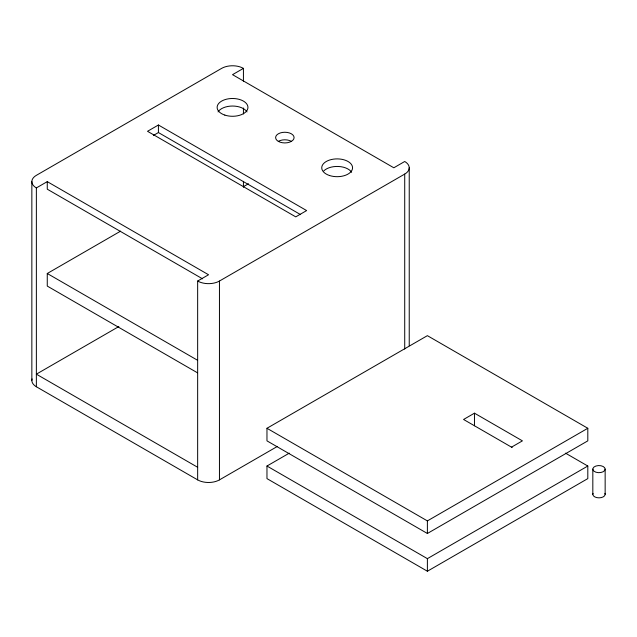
<?xml version="1.0" encoding="UTF-8"?>
<svg xmlns="http://www.w3.org/2000/svg" width="637" height="637" viewBox="0 0 637 637"><rect width="100%" height="100%" fill="white"/><g stroke="black" fill="none" stroke-linecap="round" stroke-linejoin="round"><path stroke-width="0.96" d="M197.653 479.876L36.365 386.755L36.365 187.923L47.265 181.633L208.554 274.754L197.653 281.044L197.653 479.876A15.415 8.902 0 0 0 219.454 479.876L277.191 446.537M243.43 81.249L243.43 68.374L232.529 74.664L393.825 167.786L404.718 161.495A15.415 8.902 0 0 1 404.718 174.076L404.718 349.052M158.422 125.003L147.521 131.294L295.743 216.867L306.636 210.576L158.422 125.003L158.422 132.552L300.608 214.637M153.39 135.458L158.422 132.552M197.398 372.756L47.265 286.077L47.265 273.496L120.608 231.143M243.43 186.665L248.462 183.759M118.856 326.542L36.365 374.166L197.653 467.287M197.653 281.044A15.415 8.902 0 0 0 219.454 281.044L404.718 174.076M266.967 428.279L427.387 335.659L587.808 428.279L587.808 440.86L427.387 533.48L266.967 440.86L266.967 428.279L427.387 520.899L587.808 428.279M565.505 453.154L587.808 466.029L587.808 478.61L427.387 571.23L266.967 478.61L266.967 466.029L289.27 453.154M511.519 447.15L522.42 440.86L474.469 413.174L463.569 419.472L512.148 447.516M266.967 466.029L427.387 558.649L587.808 466.029M202.55 278.831L47.265 189.181L47.265 181.633M47.265 273.496L197.398 360.176M605.15 469.119A6.163 3.559 0 0 1 595.906 472.2A6.163 3.559 0 0 1 595.906 466.037A6.163 3.559 0 0 1 605.15 469.119L605.15 494.288M592.824 469.119L592.824 494.288M474.469 413.174L474.469 425.763M427.387 520.899L427.387 533.48M427.387 558.649L427.387 571.23M409.233 167.786L409.233 345.74M243.43 108.003L243.43 113.943M243.43 181.314L243.43 187.254M219.454 281.044L219.454 479.876M31.85 181.633L31.85 380.456M604.943 493.364A6.163 3.559 0 0 1 598.987 497.847A6.163 3.559 0 0 1 593.031 493.364M278.305 141.358A9.244 5.343 0 0 0 293.776 138.97A9.244 5.343 0 0 0 282.446 132.432A9.244 5.343 0 0 0 278.305 141.358A9.244 5.343 0 0 1 291.38 141.358M243.43 68.374A15.415 8.902 0 0 0 221.628 68.374L36.365 175.334A15.415 8.902 0 0 0 36.365 187.923M36.365 386.755A15.415 8.902 0 0 1 32.081 378.911M323.803 170.891A15.415 8.902 0 0 1 338.494 166.472A15.415 8.902 0 0 1 351.64 172.301M218.045 111.897A15.415 8.902 0 0 1 232.529 106.037A15.415 8.902 0 0 1 247.013 111.897M224.821 115.09A15.415 8.902 0 0 0 247.944 107.382A15.415 8.902 0 0 0 224.821 99.683A15.415 8.902 0 0 0 224.821 115.09M329.448 175.494A15.415 8.902 0 0 0 352.564 167.786A15.415 8.902 0 0 0 329.448 160.078A15.415 8.902 0 0 0 329.448 175.494"/></g></svg>
